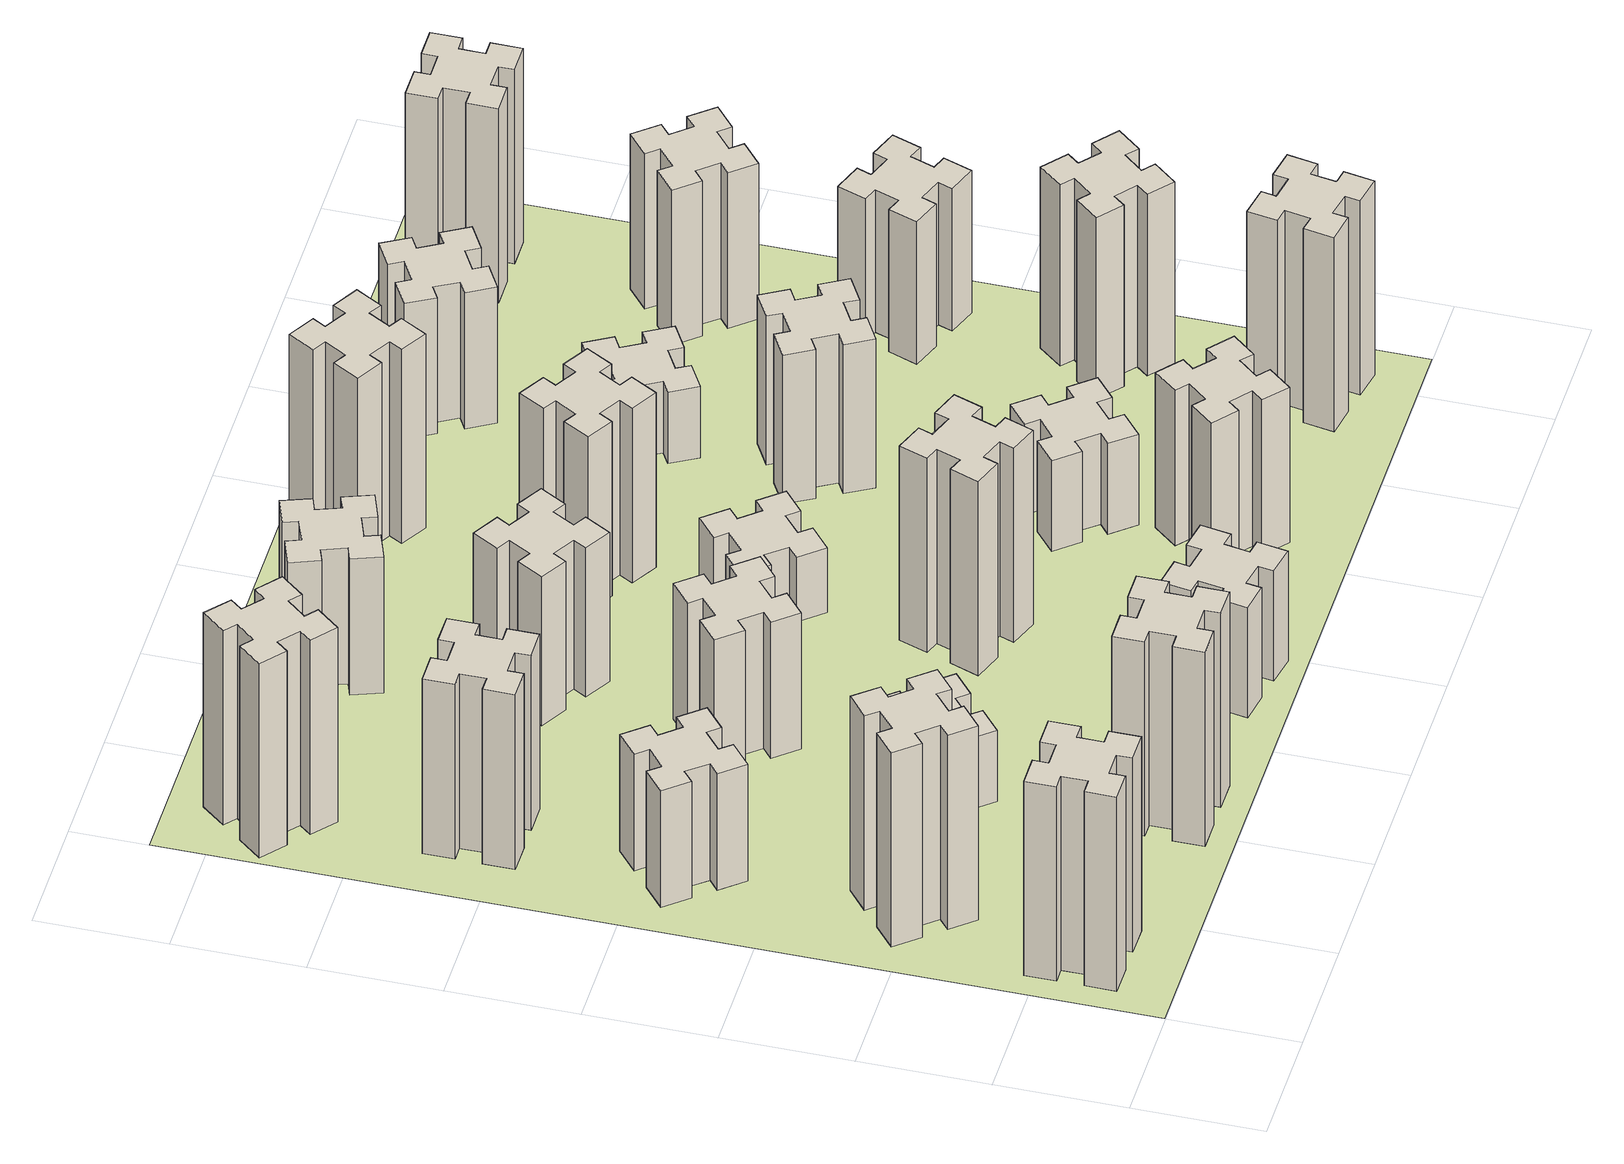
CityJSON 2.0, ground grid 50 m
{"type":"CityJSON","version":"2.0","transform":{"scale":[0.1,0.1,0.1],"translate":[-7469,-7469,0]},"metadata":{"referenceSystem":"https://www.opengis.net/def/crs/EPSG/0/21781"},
"CityObjects":{
"building1":{"type":"Building","attributes":{"class":"1000","function":"1000","usage":"1000","yearOfConstruction":2016,"roofType":"1000","measuredHeight":90,"storeysAboveGround":30,"storeysBelowGround":0},"geometry":[{"type":"Solid","lod":"1","boundaries":[[[[0,1,2,3,4,5,6,7,8,9,10,11,12,13,14,15,16,17,18,19]],[[17,16,20,21]],[[16,15,22,20]],[[15,14,23,22]],[[14,13,24,23]],[[13,12,25,24]],[[12,11,26,25]],[[11,10,27,26]],[[10,9,28,27]],[[9,8,29,28]],[[8,7,30,29]],[[7,6,31,30]],[[6,5,32,31]],[[5,4,33,32]],[[4,3,34,33]],[[3,2,35,34]],[[2,1,36,35]],[[1,0,37,36]],[[0,19,38,37]],[[19,18,39,38]],[[18,17,21,39]],[[24,25,26,27,28,29,30,31,32,33,34,35,36,37,38,39,21,20,22,23]]]]}]},
"building2":{"type":"Building","attributes":{"class":"1000","function":"1000","usage":"1000","yearOfConstruction":2016,"roofType":"1000","measuredHeight":90,"storeysAboveGround":30,"storeysBelowGround":0},"geometry":[{"type":"Solid","lod":"1","boundaries":[[[[40,41,42,43,44,45,46,47,48,49,50,51,52,53,54,55,56,57,58,59]],[[57,56,60,61]],[[56,55,62,60]],[[55,54,63,62]],[[54,53,64,63]],[[53,52,65,64]],[[52,51,66,65]],[[51,50,67,66]],[[50,49,68,67]],[[49,48,69,68]],[[48,47,70,69]],[[47,46,71,70]],[[46,45,72,71]],[[45,44,73,72]],[[44,43,74,73]],[[43,42,75,74]],[[42,41,76,75]],[[41,40,77,76]],[[40,59,78,77]],[[59,58,79,78]],[[58,57,61,79]],[[64,65,66,67,68,69,70,71,72,73,74,75,76,77,78,79,61,60,62,63]]]]}]},
"building3":{"type":"Building","attributes":{"class":"1000","function":"1000","usage":"1000","yearOfConstruction":2016,"roofType":"1000","measuredHeight":54,"storeysAboveGround":30,"storeysBelowGround":0},"geometry":[{"type":"Solid","lod":"1","boundaries":[[[[80,81,82,83,84,85,86,87,88,89,90,91,92,93,94,95,96,97,98,99]],[[97,96,100,101]],[[96,95,102,100]],[[95,94,103,102]],[[94,93,104,103]],[[93,92,105,104]],[[92,91,106,105]],[[91,90,107,106]],[[90,89,108,107]],[[89,88,109,108]],[[88,87,110,109]],[[87,86,111,110]],[[86,85,112,111]],[[85,84,113,112]],[[84,83,114,113]],[[83,82,115,114]],[[82,81,116,115]],[[81,80,117,116]],[[80,99,118,117]],[[99,98,119,118]],[[98,97,101,119]],[[104,105,106,107,108,109,110,111,112,113,114,115,116,117,118,119,101,100,102,103]]]]}]},
"building4":{"type":"Building","attributes":{"class":"1000","function":"1000","usage":"1000","yearOfConstruction":2016,"roofType":"1000","measuredHeight":81,"storeysAboveGround":30,"storeysBelowGround":0},"geometry":[{"type":"Solid","lod":"1","boundaries":[[[[120,121,122,123,124,125,126,127,128,129,130,131,132,133,134,135,136,137,138,139]],[[137,136,140,141]],[[136,135,142,140]],[[135,134,143,142]],[[134,133,144,143]],[[133,132,145,144]],[[132,131,146,145]],[[131,130,147,146]],[[130,129,148,147]],[[129,128,149,148]],[[128,127,150,149]],[[127,126,151,150]],[[126,125,152,151]],[[125,124,153,152]],[[124,123,154,153]],[[123,122,155,154]],[[122,121,156,155]],[[121,120,157,156]],[[120,139,158,157]],[[139,138,159,158]],[[138,137,141,159]],[[144,145,146,147,148,149,150,151,152,153,154,155,156,157,158,159,141,140,142,143]]]]}]},
"building5":{"type":"Building","attributes":{"class":"1000","function":"1000","usage":"1000","yearOfConstruction":2016,"roofType":"1000","measuredHeight":90,"storeysAboveGround":30,"storeysBelowGround":0},"geometry":[{"type":"Solid","lod":"1","boundaries":[[[[160,161,162,163,164,165,166,167,168,169,170,171,172,173,174,175,176,177,178,179]],[[177,176,180,181]],[[176,175,182,180]],[[175,174,183,182]],[[174,173,184,183]],[[173,172,185,184]],[[172,171,186,185]],[[171,170,187,186]],[[170,169,188,187]],[[169,168,189,188]],[[168,167,190,189]],[[167,166,191,190]],[[166,165,192,191]],[[165,164,193,192]],[[164,163,194,193]],[[163,162,195,194]],[[162,161,196,195]],[[161,160,197,196]],[[160,179,198,197]],[[179,178,199,198]],[[178,177,181,199]],[[184,185,186,187,188,189,190,191,192,193,194,195,196,197,198,199,181,180,182,183]]]]}]},
"building6":{"type":"Building","attributes":{"class":"1000","function":"1000","usage":"1000","yearOfConstruction":2016,"roofType":"1000","measuredHeight":90,"storeysAboveGround":30,"storeysBelowGround":0},"geometry":[{"type":"Solid","lod":"1","boundaries":[[[[200,201,202,203,204,205,206,207,208,209,210,211,212,213,214,215,216,217,218,219]],[[217,216,220,221]],[[216,215,222,220]],[[215,214,223,222]],[[214,213,224,223]],[[213,212,225,224]],[[212,211,226,225]],[[211,210,227,226]],[[210,209,228,227]],[[209,208,229,228]],[[208,207,230,229]],[[207,206,231,230]],[[206,205,232,231]],[[205,204,233,232]],[[204,203,234,233]],[[203,202,235,234]],[[202,201,236,235]],[[201,200,237,236]],[[200,219,238,237]],[[219,218,239,238]],[[218,217,221,239]],[[224,225,226,227,228,229,230,231,232,233,234,235,236,237,238,239,221,220,222,223]]]]}]},
"building7":{"type":"Building","attributes":{"class":"1000","function":"1000","usage":"1000","yearOfConstruction":2016,"roofType":"1000","measuredHeight":33,"storeysAboveGround":30,"storeysBelowGround":0},"geometry":[{"type":"Solid","lod":"1","boundaries":[[[[240,241,242,243,244,245,246,247,248,249,250,251,252,253,254,255,256,257,258,259]],[[257,256,260,261]],[[256,255,262,260]],[[255,254,263,262]],[[254,253,264,263]],[[253,252,265,264]],[[252,251,266,265]],[[251,250,267,266]],[[250,249,268,267]],[[249,248,269,268]],[[248,247,270,269]],[[247,246,271,270]],[[246,245,272,271]],[[245,244,273,272]],[[244,243,274,273]],[[243,242,275,274]],[[242,241,276,275]],[[241,240,277,276]],[[240,259,278,277]],[[259,258,279,278]],[[258,257,261,279]],[[264,265,266,267,268,269,270,271,272,273,274,275,276,277,278,279,261,260,262,263]]]]}]},
"building8":{"type":"Building","attributes":{"class":"1000","function":"1000","usage":"1000","yearOfConstruction":2016,"roofType":"1000","measuredHeight":63,"storeysAboveGround":30,"storeysBelowGround":0},"geometry":[{"type":"Solid","lod":"1","boundaries":[[[[280,281,282,283,284,285,286,287,288,289,290,291,292,293,294,295,296,297,298,299]],[[297,296,300,301]],[[296,295,302,300]],[[295,294,303,302]],[[294,293,304,303]],[[293,292,305,304]],[[292,291,306,305]],[[291,290,307,306]],[[290,289,308,307]],[[289,288,309,308]],[[288,287,310,309]],[[287,286,311,310]],[[286,285,312,311]],[[285,284,313,312]],[[284,283,314,313]],[[283,282,315,314]],[[282,281,316,315]],[[281,280,317,316]],[[280,299,318,317]],[[299,298,319,318]],[[298,297,301,319]],[[304,305,306,307,308,309,310,311,312,313,314,315,316,317,318,319,301,300,302,303]]]]}]},
"building9":{"type":"Building","attributes":{"class":"1000","function":"1000","usage":"1000","yearOfConstruction":2016,"roofType":"1000","measuredHeight":51,"storeysAboveGround":30,"storeysBelowGround":0},"geometry":[{"type":"Solid","lod":"1","boundaries":[[[[320,321,322,323,324,325,326,327,328,329,330,331,332,333,334,335,336,337,338,339]],[[337,336,340,341]],[[336,335,342,340]],[[335,334,343,342]],[[334,333,344,343]],[[333,332,345,344]],[[332,331,346,345]],[[331,330,347,346]],[[330,329,348,347]],[[329,328,349,348]],[[328,327,350,349]],[[327,326,351,350]],[[326,325,352,351]],[[325,324,353,352]],[[324,323,354,353]],[[323,322,355,354]],[[322,321,356,355]],[[321,320,357,356]],[[320,339,358,357]],[[339,338,359,358]],[[338,337,341,359]],[[344,345,346,347,348,349,350,351,352,353,354,355,356,357,358,359,341,340,342,343]]]]}]},
"building10":{"type":"Building","attributes":{"class":"1000","function":"1000","usage":"1000","yearOfConstruction":2016,"roofType":"1000","measuredHeight":69,"storeysAboveGround":30,"storeysBelowGround":0},"geometry":[{"type":"Solid","lod":"1","boundaries":[[[[360,361,362,363,364,365,366,367,368,369,370,371,372,373,374,375,376,377,378,379]],[[377,376,380,381]],[[376,375,382,380]],[[375,374,383,382]],[[374,373,384,383]],[[373,372,385,384]],[[372,371,386,385]],[[371,370,387,386]],[[370,369,388,387]],[[369,368,389,388]],[[368,367,390,389]],[[367,366,391,390]],[[366,365,392,391]],[[365,364,393,392]],[[364,363,394,393]],[[363,362,395,394]],[[362,361,396,395]],[[361,360,397,396]],[[360,379,398,397]],[[379,378,399,398]],[[378,377,381,399]],[[384,385,386,387,388,389,390,391,392,393,394,395,396,397,398,399,381,380,382,383]]]]}]},
"building11":{"type":"Building","attributes":{"class":"1000","function":"1000","usage":"1000","yearOfConstruction":2016,"roofType":"1000","measuredHeight":63,"storeysAboveGround":30,"storeysBelowGround":0},"geometry":[{"type":"Solid","lod":"1","boundaries":[[[[400,401,402,403,404,405,406,407,408,409,410,411,412,413,414,415,416,417,418,419]],[[417,416,420,421]],[[416,415,422,420]],[[415,414,423,422]],[[414,413,424,423]],[[413,412,425,424]],[[412,411,426,425]],[[411,410,427,426]],[[410,409,428,427]],[[409,408,429,428]],[[408,407,430,429]],[[407,406,431,430]],[[406,405,432,431]],[[405,404,433,432]],[[404,403,434,433]],[[403,402,435,434]],[[402,401,436,435]],[[401,400,437,436]],[[400,419,438,437]],[[419,418,439,438]],[[418,417,421,439]],[[424,425,426,427,428,429,430,431,432,433,434,435,436,437,438,439,421,420,422,423]]]]}]},
"building12":{"type":"Building","attributes":{"class":"1000","function":"1000","usage":"1000","yearOfConstruction":2016,"roofType":"1000","measuredHeight":90,"storeysAboveGround":30,"storeysBelowGround":0},"geometry":[{"type":"Solid","lod":"1","boundaries":[[[[440,441,442,443,444,445,446,447,448,449,450,451,452,453,454,455,456,457,458,459]],[[457,456,460,461]],[[456,455,462,460]],[[455,454,463,462]],[[454,453,464,463]],[[453,452,465,464]],[[452,451,466,465]],[[451,450,467,466]],[[450,449,468,467]],[[449,448,469,468]],[[448,447,470,469]],[[447,446,471,470]],[[446,445,472,471]],[[445,444,473,472]],[[444,443,474,473]],[[443,442,475,474]],[[442,441,476,475]],[[441,440,477,476]],[[440,459,478,477]],[[459,458,479,478]],[[458,457,461,479]],[[464,465,466,467,468,469,470,471,472,473,474,475,476,477,478,479,461,460,462,463]]]]}]},
"building13":{"type":"Building","attributes":{"class":"1000","function":"1000","usage":"1000","yearOfConstruction":2016,"roofType":"1000","measuredHeight":30,"storeysAboveGround":30,"storeysBelowGround":0},"geometry":[{"type":"Solid","lod":"1","boundaries":[[[[480,481,482,483,484,485,486,487,488,489,490,491,492,493,494,495,496,497,498,499]],[[497,496,500,501]],[[496,495,502,500]],[[495,494,503,502]],[[494,493,504,503]],[[493,492,505,504]],[[492,491,506,505]],[[491,490,507,506]],[[490,489,508,507]],[[489,488,509,508]],[[488,487,510,509]],[[487,486,511,510]],[[486,485,512,511]],[[485,484,513,512]],[[484,483,514,513]],[[483,482,515,514]],[[482,481,516,515]],[[481,480,517,516]],[[480,499,518,517]],[[499,498,519,518]],[[498,497,501,519]],[[504,505,506,507,508,509,510,511,512,513,514,515,516,517,518,519,501,500,502,503]]]]}]},
"building14":{"type":"Building","attributes":{"class":"1000","function":"1000","usage":"1000","yearOfConstruction":2016,"roofType":"1000","measuredHeight":81,"storeysAboveGround":30,"storeysBelowGround":0},"geometry":[{"type":"Solid","lod":"1","boundaries":[[[[520,521,522,523,524,525,526,527,528,529,530,531,532,533,534,535,536,537,538,539]],[[537,536,540,541]],[[536,535,542,540]],[[535,534,543,542]],[[534,533,544,543]],[[533,532,545,544]],[[532,531,546,545]],[[531,530,547,546]],[[530,529,548,547]],[[529,528,549,548]],[[528,527,550,549]],[[527,526,551,550]],[[526,525,552,551]],[[525,524,553,552]],[[524,523,554,553]],[[523,522,555,554]],[[522,521,556,555]],[[521,520,557,556]],[[520,539,558,557]],[[539,538,559,558]],[[538,537,541,559]],[[544,545,546,547,548,549,550,551,552,553,554,555,556,557,558,559,541,540,542,543]]]]}]},
"building15":{"type":"Building","attributes":{"class":"1000","function":"1000","usage":"1000","yearOfConstruction":2016,"roofType":"1000","measuredHeight":72,"storeysAboveGround":30,"storeysBelowGround":0},"geometry":[{"type":"Solid","lod":"1","boundaries":[[[[560,561,562,563,564,565,566,567,568,569,570,571,572,573,574,575,576,577,578,579]],[[577,576,580,581]],[[576,575,582,580]],[[575,574,583,582]],[[574,573,584,583]],[[573,572,585,584]],[[572,571,586,585]],[[571,570,587,586]],[[570,569,588,587]],[[569,568,589,588]],[[568,567,590,589]],[[567,566,591,590]],[[566,565,592,591]],[[565,564,593,592]],[[564,563,594,593]],[[563,562,595,594]],[[562,561,596,595]],[[561,560,597,596]],[[560,579,598,597]],[[579,578,599,598]],[[578,577,581,599]],[[584,585,586,587,588,589,590,591,592,593,594,595,596,597,598,599,581,580,582,583]]]]}]},
"building16":{"type":"Building","attributes":{"class":"1000","function":"1000","usage":"1000","yearOfConstruction":2016,"roofType":"1000","measuredHeight":90,"storeysAboveGround":30,"storeysBelowGround":0},"geometry":[{"type":"Solid","lod":"1","boundaries":[[[[600,601,602,603,604,605,606,607,608,609,610,611,612,613,614,615,616,617,618,619]],[[617,616,620,621]],[[616,615,622,620]],[[615,614,623,622]],[[614,613,624,623]],[[613,612,625,624]],[[612,611,626,625]],[[611,610,627,626]],[[610,609,628,627]],[[609,608,629,628]],[[608,607,630,629]],[[607,606,631,630]],[[606,605,632,631]],[[605,604,633,632]],[[604,603,634,633]],[[603,602,635,634]],[[602,601,636,635]],[[601,600,637,636]],[[600,619,638,637]],[[619,618,639,638]],[[618,617,621,639]],[[624,625,626,627,628,629,630,631,632,633,634,635,636,637,638,639,621,620,622,623]]]]}]},
"building17":{"type":"Building","attributes":{"class":"1000","function":"1000","usage":"1000","yearOfConstruction":2016,"roofType":"1000","measuredHeight":42,"storeysAboveGround":30,"storeysBelowGround":0},"geometry":[{"type":"Solid","lod":"1","boundaries":[[[[640,641,642,643,644,645,646,647,648,649,650,651,652,653,654,655,656,657,658,659]],[[657,656,660,661]],[[656,655,662,660]],[[655,654,663,662]],[[654,653,664,663]],[[653,652,665,664]],[[652,651,666,665]],[[651,650,667,666]],[[650,649,668,667]],[[649,648,669,668]],[[648,647,670,669]],[[647,646,671,670]],[[646,645,672,671]],[[645,644,673,672]],[[644,643,674,673]],[[643,642,675,674]],[[642,641,676,675]],[[641,640,677,676]],[[640,659,678,677]],[[659,658,679,678]],[[658,657,661,679]],[[664,665,666,667,668,669,670,671,672,673,674,675,676,677,678,679,661,660,662,663]]]]}]},
"building18":{"type":"Building","attributes":{"class":"1000","function":"1000","usage":"1000","yearOfConstruction":2016,"roofType":"1000","measuredHeight":69,"storeysAboveGround":30,"storeysBelowGround":0},"geometry":[{"type":"Solid","lod":"1","boundaries":[[[[680,681,682,683,684,685,686,687,688,689,690,691,692,693,694,695,696,697,698,699]],[[697,696,700,701]],[[696,695,702,700]],[[695,694,703,702]],[[694,693,704,703]],[[693,692,705,704]],[[692,691,706,705]],[[691,690,707,706]],[[690,689,708,707]],[[689,688,709,708]],[[688,687,710,709]],[[687,686,711,710]],[[686,685,712,711]],[[685,684,713,712]],[[684,683,714,713]],[[683,682,715,714]],[[682,681,716,715]],[[681,680,717,716]],[[680,699,718,717]],[[699,698,719,718]],[[698,697,701,719]],[[704,705,706,707,708,709,710,711,712,713,714,715,716,717,718,719,701,700,702,703]]]]}]},
"building19":{"type":"Building","attributes":{"class":"1000","function":"1000","usage":"1000","yearOfConstruction":2016,"roofType":"1000","measuredHeight":33,"storeysAboveGround":30,"storeysBelowGround":0},"geometry":[{"type":"Solid","lod":"1","boundaries":[[[[720,721,722,723,724,725,726,727,728,729,730,731,732,733,734,735,736,737,738,739]],[[737,736,740,741]],[[736,735,742,740]],[[735,734,743,742]],[[734,733,744,743]],[[733,732,745,744]],[[732,731,746,745]],[[731,730,747,746]],[[730,729,748,747]],[[729,728,749,748]],[[728,727,750,749]],[[727,726,751,750]],[[726,725,752,751]],[[725,724,753,752]],[[724,723,754,753]],[[723,722,755,754]],[[722,721,756,755]],[[721,720,757,756]],[[720,739,758,757]],[[739,738,759,758]],[[738,737,741,759]],[[744,745,746,747,748,749,750,751,752,753,754,755,756,757,758,759,741,740,742,743]]]]}]},
"building20":{"type":"Building","attributes":{"class":"1000","function":"1000","usage":"1000","yearOfConstruction":2016,"roofType":"1000","measuredHeight":90,"storeysAboveGround":30,"storeysBelowGround":0},"geometry":[{"type":"Solid","lod":"1","boundaries":[[[[760,761,762,763,764,765,766,767,768,769,770,771,772,773,774,775,776,777,778,779]],[[777,776,780,781]],[[776,775,782,780]],[[775,774,783,782]],[[774,773,784,783]],[[773,772,785,784]],[[772,771,786,785]],[[771,770,787,786]],[[770,769,788,787]],[[769,768,789,788]],[[768,767,790,789]],[[767,766,791,790]],[[766,765,792,791]],[[765,764,793,792]],[[764,763,794,793]],[[763,762,795,794]],[[762,761,796,795]],[[761,760,797,796]],[[760,779,798,797]],[[779,778,799,798]],[[778,777,781,799]],[[784,785,786,787,788,789,790,791,792,793,794,795,796,797,798,799,781,780,782,783]]]]}]},
"building21":{"type":"Building","attributes":{"class":"1000","function":"1000","usage":"1000","yearOfConstruction":2016,"roofType":"1000","measuredHeight":63,"storeysAboveGround":30,"storeysBelowGround":0},"geometry":[{"type":"Solid","lod":"1","boundaries":[[[[800,801,802,803,804,805,806,807,808,809,810,811,812,813,814,815,816,817,818,819]],[[817,816,820,821]],[[816,815,822,820]],[[815,814,823,822]],[[814,813,824,823]],[[813,812,825,824]],[[812,811,826,825]],[[811,810,827,826]],[[810,809,828,827]],[[809,808,829,828]],[[808,807,830,829]],[[807,806,831,830]],[[806,805,832,831]],[[805,804,833,832]],[[804,803,834,833]],[[803,802,835,834]],[[802,801,836,835]],[[801,800,837,836]],[[800,819,838,837]],[[819,818,839,838]],[[818,817,821,839]],[[824,825,826,827,828,829,830,831,832,833,834,835,836,837,838,839,821,820,822,823]]]]}]},
"building22":{"type":"Building","attributes":{"class":"1000","function":"1000","usage":"1000","yearOfConstruction":2016,"roofType":"1000","measuredHeight":84,"storeysAboveGround":30,"storeysBelowGround":0},"geometry":[{"type":"Solid","lod":"1","boundaries":[[[[840,841,842,843,844,845,846,847,848,849,850,851,852,853,854,855,856,857,858,859]],[[857,856,860,861]],[[856,855,862,860]],[[855,854,863,862]],[[854,853,864,863]],[[853,852,865,864]],[[852,851,866,865]],[[851,850,867,866]],[[850,849,868,867]],[[849,848,869,868]],[[848,847,870,869]],[[847,846,871,870]],[[846,845,872,871]],[[845,844,873,872]],[[844,843,874,873]],[[843,842,875,874]],[[842,841,876,875]],[[841,840,877,876]],[[840,859,878,877]],[[859,858,879,878]],[[858,857,861,879]],[[864,865,866,867,868,869,870,871,872,873,874,875,876,877,878,879,861,860,862,863]]]]}]},
"building23":{"type":"Building","attributes":{"class":"1000","function":"1000","usage":"1000","yearOfConstruction":2016,"roofType":"1000","measuredHeight":66,"storeysAboveGround":30,"storeysBelowGround":0},"geometry":[{"type":"Solid","lod":"1","boundaries":[[[[880,881,882,883,884,885,886,887,888,889,890,891,892,893,894,895,896,897,898,899]],[[897,896,900,901]],[[896,895,902,900]],[[895,894,903,902]],[[894,893,904,903]],[[893,892,905,904]],[[892,891,906,905]],[[891,890,907,906]],[[890,889,908,907]],[[889,888,909,908]],[[888,887,910,909]],[[887,886,911,910]],[[886,885,912,911]],[[885,884,913,912]],[[884,883,914,913]],[[883,882,915,914]],[[882,881,916,915]],[[881,880,917,916]],[[880,899,918,917]],[[899,898,919,918]],[[898,897,901,919]],[[904,905,906,907,908,909,910,911,912,913,914,915,916,917,918,919,901,900,902,903]]]]}]},
"building24":{"type":"Building","attributes":{"class":"1000","function":"1000","usage":"1000","yearOfConstruction":2016,"roofType":"1000","measuredHeight":72,"storeysAboveGround":30,"storeysBelowGround":0},"geometry":[{"type":"Solid","lod":"1","boundaries":[[[[920,921,922,923,924,925,926,927,928,929,930,931,932,933,934,935,936,937,938,939]],[[937,936,940,941]],[[936,935,942,940]],[[935,934,943,942]],[[934,933,944,943]],[[933,932,945,944]],[[932,931,946,945]],[[931,930,947,946]],[[930,929,948,947]],[[929,928,949,948]],[[928,927,950,949]],[[927,926,951,950]],[[926,925,952,951]],[[925,924,953,952]],[[924,923,954,953]],[[923,922,955,954]],[[922,921,956,955]],[[921,920,957,956]],[[920,939,958,957]],[[939,938,959,958]],[[938,937,941,959]],[[944,945,946,947,948,949,950,951,952,953,954,955,956,957,958,959,941,940,942,943]]]]}]},
"building25":{"type":"Building","attributes":{"class":"1000","function":"1000","usage":"1000","yearOfConstruction":2016,"roofType":"1000","measuredHeight":90,"storeysAboveGround":30,"storeysBelowGround":0},"geometry":[{"type":"Solid","lod":"1","boundaries":[[[[960,961,962,963,964,965,966,967,968,969,970,971,972,973,974,975,976,977,978,979]],[[977,976,980,981]],[[976,975,982,980]],[[975,974,983,982]],[[974,973,984,983]],[[973,972,985,984]],[[972,971,986,985]],[[971,970,987,986]],[[970,969,988,987]],[[969,968,989,988]],[[968,967,990,989]],[[967,966,991,990]],[[966,965,992,991]],[[965,964,993,992]],[[964,963,994,993]],[[963,962,995,994]],[[962,961,996,995]],[[961,960,997,996]],[[960,979,998,997]],[[979,978,999,998]],[[978,977,981,999]],[[984,985,986,987,988,989,990,991,992,993,994,995,996,997,998,999,981,980,982,983]]]]}]},
"landuse1":{"type":"LandUse","attributes":{"name":"plot1","function":"1010"},"geometry":[{"type":"MultiSurface","lod":"1","boundaries":[[[1000,1001,1002,1003]]]}]}
},
"vertices":[
[165,425,0],[165,325,0],[105,325,0],[105,205,0],[225,205,0],[225,265,0],[325,265,0],[325,205,0],[445,205,0],[445,325,0],[385,325,0],[385,425,0],[445,425,0],[445,545,0],[325,545,0],[325,485,0],[225,485,0],[225,545,0],[105,545,0],[105,425,0],[225,485,900],[225,545,900],[325,485,900],[325,545,900],[445,545,900],[445,425,900],[385,425,900],[385,325,900],[445,325,900],[445,205,900],[325,205,900],[325,265,900],[225,265,900],[225,205,900],[105,205,900],[105,325,900],[165,325,900],[165,425,900],[105,425,900],[105,545,900],
[492,1048,0],[427,1124,0],[473,1163,0],[396,1255,0],[304,1178,0],[343,1132,0],[266,1067,0],[228,1113,0],[136,1036,0],[213,944,0],[259,983,0],[323,906,0],[277,868,0],[354,776,0],[446,853,0],[408,899,0],[484,963,0],[523,917,0],[615,994,0],[538,1086,0],[484,963,900],[523,917,900],[408,899,900],[446,853,900],[354,776,900],[277,868,900],[323,906,900],[259,983,900],[213,944,900],[136,1036,900],[228,1113,900],[266,1067,900],[343,1132,900],[304,1178,900],[396,1255,900],[473,1163,900],[427,1124,900],[492,1048,900],[538,1086,900],[615,994,900],
[492,1888,0],[427,1964,0],[473,2003,0],[396,2095,0],[304,2018,0],[343,1972,0],[266,1907,0],[228,1953,0],[136,1876,0],[213,1784,0],[259,1823,0],[323,1746,0],[277,1708,0],[354,1616,0],[446,1693,0],[408,1739,0],[484,1803,0],[523,1757,0],[615,1834,0],[538,1926,0],[484,1803,540],[523,1757,540],[408,1739,540],[446,1693,540],[354,1616,540],[277,1708,540],[323,1746,540],[259,1823,540],[213,1784,540],[136,1876,540],[228,1953,540],[266,1907,540],[343,1972,540],[304,2018,540],[396,2095,540],[473,2003,540],[427,1964,540],[492,1888,540],[538,1926,540],[615,1834,540],
[485,2545,0],[485,2645,0],[545,2645,0],[545,2765,0],[425,2765,0],[425,2705,0],[325,2705,0],[325,2765,0],[205,2765,0],[205,2645,0],[265,2645,0],[265,2545,0],[205,2545,0],[205,2425,0],[325,2425,0],[325,2485,0],[425,2485,0],[425,2425,0],[545,2425,0],[545,2545,0],[425,2485,810],[425,2425,810],[325,2485,810],[325,2425,810],[205,2425,810],[205,2545,810],[265,2545,810],[265,2645,810],[205,2645,810],[205,2765,810],[325,2765,810],[325,2705,810],[425,2705,810],[425,2765,810],[545,2765,810],[545,2645,810],[485,2645,810],[485,2545,810],[545,2545,810],[545,2425,810],
[1225,225,0],[1225,325,0],[1285,325,0],[1285,445,0],[1165,445,0],[1165,385,0],[1065,385,0],[1065,445,0],[945,445,0],[945,325,0],[1005,325,0],[1005,225,0],[945,225,0],[945,105,0],[1065,105,0],[1065,165,0],[1165,165,0],[1165,105,0],[1285,105,0],[1285,225,0],[1165,165,900],[1165,105,900],[1065,165,900],[1065,105,900],[945,105,900],[945,225,900],[1005,225,900],[1005,325,900],[945,325,900],[945,445,900],[1065,445,900],[1065,385,900],[1165,385,900],[1165,445,900],[1285,445,900],[1285,325,900],[1225,325,900],[1225,225,900],[1285,225,900],[1285,105,900],
[384,3387,0],[308,3452,0],[346,3498,0],[254,3575,0],[177,3483,0],[223,3444,0],[159,3368,0],[113,3406,0],[36,3314,0],[128,3237,0],[166,3283,0],[243,3219,0],[204,3173,0],[296,3096,0],[373,3188,0],[327,3226,0],[392,3303,0],[438,3264,0],[515,3356,0],[423,3433,0],[392,3303,900],[438,3264,900],[327,3226,900],[373,3188,900],[296,3096,900],[204,3173,900],[243,3219,900],[166,3283,900],[128,3237,900],[36,3314,900],[113,3406,900],[159,3368,900],[223,3444,900],[177,3483,900],[254,3575,900],[346,3498,900],[308,3452,900],[384,3387,900],[423,3433,900],[515,3356,900],
[983,1232,0],[906,1167,0],[868,1213,0],[776,1136,0],[853,1044,0],[899,1083,0],[963,1006,0],[917,968,0],[994,876,0],[1086,953,0],[1048,999,0],[1124,1063,0],[1163,1017,0],[1255,1094,0],[1178,1186,0],[1132,1148,0],[1067,1224,0],[1113,1263,0],[1036,1355,0],[944,1278,0],[1067,1224,330],[1113,1263,330],[1132,1148,330],[1178,1186,330],[1255,1094,330],[1163,1017,330],[1124,1063,330],[1048,999,330],[1086,953,330],[994,876,330],[917,968,330],[963,1006,330],[899,1083,330],[853,1044,330],[776,1136,330],[868,1213,330],[906,1167,330],[983,1232,330],[944,1278,330],[1036,1355,330],
[1083,1972,0],[1006,1907,0],[968,1953,0],[876,1876,0],[953,1784,0],[999,1823,0],[1063,1746,0],[1017,1708,0],[1094,1616,0],[1186,1693,0],[1148,1739,0],[1224,1803,0],[1263,1757,0],[1355,1834,0],[1278,1926,0],[1232,1888,0],[1167,1964,0],[1213,2003,0],[1136,2095,0],[1044,2018,0],[1167,1964,630],[1213,2003,630],[1232,1888,630],[1278,1926,630],[1355,1834,630],[1263,1757,630],[1224,1803,630],[1148,1739,630],[1186,1693,630],[1094,1616,630],[1017,1708,630],[1063,1746,630],[999,1823,630],[953,1784,630],[876,1876,630],[968,1953,630],[1006,1907,630],[1083,1972,630],[1044,2018,630],[1136,2095,630],
[1756,344,0],[1738,245,0],[1679,256,0],[1658,137,0],[1777,117,0],[1787,176,0],[1885,158,0],[1875,99,0],[1993,78,0],[2014,197,0],[1955,207,0],[1972,305,0],[2031,295,0],[2052,413,0],[1934,434,0],[1924,375,0],[1825,392,0],[1836,451,0],[1717,472,0],[1697,354,0],[1825,392,510],[1836,451,510],[1924,375,510],[1934,434,510],[2052,413,510],[2031,295,510],[1972,305,510],[1955,207,510],[2014,197,510],[1993,78,510],[1875,99,510],[1885,158,510],[1787,176,510],[1777,117,510],[1658,137,510],[1679,256,510],[1738,245,510],[1756,344,510],[1697,354,510],[1717,472,510],
[1314,2666,0],[1227,2716,0],[1257,2768,0],[1153,2828,0],[1093,2724,0],[1145,2694,0],[1095,2607,0],[1043,2637,0],[983,2533,0],[1087,2473,0],[1117,2525,0],[1204,2475,0],[1174,2423,0],[1278,2363,0],[1338,2467,0],[1286,2497,0],[1336,2584,0],[1388,2554,0],[1448,2658,0],[1344,2718,0],[1336,2584,690],[1388,2554,690],[1286,2497,690],[1338,2467,690],[1278,2363,690],[1174,2423,690],[1204,2475,690],[1117,2525,690],[1087,2473,690],[983,2533,690],[1043,2637,690],[1095,2607,690],[1145,2694,690],[1093,2724,690],[1153,2828,690],[1257,2768,690],[1227,2716,690],[1314,2666,690],[1344,2718,690],[1448,2658,690],
[1125,3456,0],[1031,3422,0],[1010,3478,0],[897,3437,0],[939,3324,0],[995,3345,0],[1029,3251,0],[973,3230,0],[1014,3117,0],[1127,3159,0],[1106,3215,0],[1200,3249,0],[1220,3193,0],[1333,3234,0],[1292,3347,0],[1236,3326,0],[1202,3420,0],[1258,3440,0],[1217,3553,0],[1104,3512,0],[1202,3420,630],[1258,3440,630],[1236,3326,630],[1292,3347,630],[1333,3234,630],[1220,3193,630],[1200,3249,630],[1106,3215,630],[1127,3159,630],[1014,3117,630],[973,3230,630],[1029,3251,630],[995,3345,630],[939,3324,630],[897,3437,630],[1010,3478,630],[1031,3422,630],[1125,3456,630],[1104,3512,630],[1217,3553,630],
[1769,1300,0],[1735,1206,0],[1679,1227,0],[1637,1114,0],[1750,1073,0],[1771,1129,0],[1865,1095,0],[1844,1039,0],[1957,997,0],[1998,1110,0],[1942,1131,0],[1976,1225,0],[2032,1204,0],[2073,1317,0],[1960,1358,0],[1940,1302,0],[1846,1336,0],[1867,1392,0],[1754,1433,0],[1713,1320,0],[1846,1336,900],[1867,1392,900],[1940,1302,900],[1960,1358,900],[2073,1317,900],[2032,1204,900],[1976,1225,900],[1942,1131,900],[1998,1110,900],[1957,997,900],[1844,1039,900],[1865,1095,900],[1771,1129,900],[1750,1073,900],[1637,1114,900],[1679,1227,900],[1735,1206,900],[1769,1300,900],[1713,1320,900],[1754,1433,900],
[1972,1988,0],[1907,2064,0],[1953,2103,0],[1876,2195,0],[1784,2118,0],[1823,2072,0],[1746,2007,0],[1708,2053,0],[1616,1976,0],[1693,1884,0],[1739,1923,0],[1803,1846,0],[1757,1808,0],[1834,1716,0],[1926,1793,0],[1888,1839,0],[1964,1903,0],[2003,1857,0],[2095,1934,0],[2018,2026,0],[1964,1903,300],[2003,1857,300],[1888,1839,300],[1926,1793,300],[1834,1716,300],[1757,1808,300],[1803,1846,300],[1739,1923,300],[1693,1884,300],[1616,1976,300],[1708,2053,300],[1746,2007,300],[1823,2072,300],[1784,2118,300],[1876,2195,300],[1953,2103,300],[1907,2064,300],[1972,1988,300],[2018,2026,300],[2095,1934,300],
[1926,2497,0],[1976,2584,0],[2028,2554,0],[2088,2658,0],[1984,2718,0],[1954,2666,0],[1867,2716,0],[1897,2768,0],[1793,2828,0],[1733,2724,0],[1785,2694,0],[1735,2607,0],[1683,2637,0],[1623,2533,0],[1727,2473,0],[1757,2525,0],[1844,2475,0],[1814,2423,0],[1918,2363,0],[1978,2467,0],[1844,2475,810],[1814,2423,810],[1757,2525,810],[1727,2473,810],[1623,2533,810],[1683,2637,810],[1735,2607,810],[1785,2694,810],[1733,2724,810],[1793,2828,810],[1897,2768,810],[1867,2716,810],[1954,2666,810],[1984,2718,810],[2088,2658,810],[2028,2554,810],[1976,2584,810],[1926,2497,810],[1978,2467,810],[1918,2363,810],
[2486,423,0],[2563,359,0],[2524,313,0],[2616,236,0],[2693,328,0],[2647,366,0],[2712,443,0],[2758,404,0],[2835,496,0],[2743,573,0],[2704,527,0],[2628,592,0],[2666,638,0],[2574,715,0],[2497,623,0],[2543,584,0],[2479,508,0],[2433,546,0],[2356,454,0],[2448,377,0],[2479,508,720],[2433,546,720],[2543,584,720],[2497,623,720],[2574,715,720],[2666,638,720],[2628,592,720],[2704,527,720],[2743,573,720],[2835,496,720],[2758,404,720],[2712,443,720],[2647,366,720],[2693,328,720],[2616,236,720],[2524,313,720],[2563,359,720],[2486,423,720],[2448,377,720],[2356,454,720],
[1954,3506,0],[1867,3556,0],[1897,3608,0],[1793,3668,0],[1733,3564,0],[1785,3534,0],[1735,3447,0],[1683,3477,0],[1623,3373,0],[1727,3313,0],[1757,3365,0],[1844,3315,0],[1814,3263,0],[1918,3203,0],[1978,3307,0],[1926,3337,0],[1976,3424,0],[2028,3394,0],[2088,3498,0],[1984,3558,0],[1976,3424,900],[2028,3394,900],[1926,3337,900],[1978,3307,900],[1918,3203,900],[1814,3263,900],[1844,3315,900],[1757,3365,900],[1727,3313,900],[1623,3373,900],[1683,3477,900],[1735,3447,900],[1785,3534,900],[1733,3564,900],[1793,3668,900],[1897,3608,900],[1867,3556,900],[1954,3506,900],[1984,3558,900],[2088,3498,900],
[2563,1132,0],[2486,1067,0],[2448,1113,0],[2356,1036,0],[2433,944,0],[2479,983,0],[2543,906,0],[2497,868,0],[2574,776,0],[2666,853,0],[2628,899,0],[2704,963,0],[2743,917,0],[2835,994,0],[2758,1086,0],[2712,1048,0],[2647,1124,0],[2693,1163,0],[2616,1255,0],[2524,1178,0],[2647,1124,420],[2693,1163,420],[2712,1048,420],[2758,1086,420],[2835,994,420],[2743,917,420],[2704,963,420],[2628,899,420],[2666,853,420],[2574,776,420],[2497,868,420],[2543,906,420],[2479,983,420],[2433,944,420],[2356,1036,420],[2448,1113,420],[2486,1067,420],[2563,1132,420],[2524,1178,420],[2616,1255,420],
[2716,1967,0],[2666,2054,0],[2718,2084,0],[2658,2188,0],[2554,2128,0],[2584,2076,0],[2497,2026,0],[2467,2078,0],[2363,2018,0],[2423,1914,0],[2475,1944,0],[2525,1857,0],[2473,1827,0],[2533,1723,0],[2637,1783,0],[2607,1835,0],[2694,1885,0],[2724,1833,0],[2828,1893,0],[2768,1997,0],[2694,1885,690],[2724,1833,690],[2607,1835,690],[2637,1783,690],[2533,1723,690],[2473,1827,690],[2525,1857,690],[2475,1944,690],[2423,1914,690],[2363,2018,690],[2467,2078,690],[2497,2026,690],[2584,2076,690],[2554,2128,690],[2658,2188,690],[2718,2084,690],[2666,2054,690],[2716,1967,690],[2768,1997,690],[2828,1893,690],
[2607,2475,0],[2694,2525,0],[2724,2473,0],[2828,2533,0],[2768,2637,0],[2716,2607,0],[2666,2694,0],[2718,2724,0],[2658,2828,0],[2554,2768,0],[2584,2716,0],[2497,2666,0],[2467,2718,0],[2363,2658,0],[2423,2554,0],[2475,2584,0],[2525,2497,0],[2473,2467,0],[2533,2363,0],[2637,2423,0],[2525,2497,330],[2473,2467,330],[2475,2584,330],[2423,2554,330],[2363,2658,330],[2467,2718,330],[2497,2666,330],[2584,2716,330],[2554,2768,330],[2658,2828,330],[2718,2724,330],[2666,2694,330],[2716,2607,330],[2768,2637,330],[2828,2533,330],[2724,2473,330],[2694,2525,330],[2607,2475,330],[2637,2423,330],[2533,2363,330],
[3504,475,0],[3405,492,0],[3416,551,0],[3297,572,0],[3277,454,0],[3336,444,0],[3318,345,0],[3259,356,0],[3238,237,0],[3357,217,0],[3367,276,0],[3465,258,0],[3455,199,0],[3573,178,0],[3594,297,0],[3535,307,0],[3552,405,0],[3611,395,0],[3632,513,0],[3514,534,0],[3552,405,900],[3611,395,900],[3535,307,900],[3594,297,900],[3573,178,900],[3455,199,900],[3465,258,900],[3367,276,900],[3357,217,900],[3238,237,900],[3259,356,900],[3318,345,900],[3336,444,900],[3277,454,900],[3297,572,900],[3416,551,900],[3405,492,900],[3504,475,900],[3514,534,900],[3632,513,900],
[2716,3347,0],[2666,3434,0],[2718,3464,0],[2658,3568,0],[2554,3508,0],[2584,3456,0],[2497,3406,0],[2467,3458,0],[2363,3398,0],[2423,3294,0],[2475,3324,0],[2525,3237,0],[2473,3207,0],[2533,3103,0],[2637,3163,0],[2607,3215,0],[2694,3265,0],[2724,3213,0],[2828,3273,0],[2768,3377,0],[2694,3265,630],[2724,3213,630],[2607,3215,630],[2637,3163,630],[2533,3103,630],[2473,3207,630],[2525,3237,630],[2475,3324,630],[2423,3294,630],[2363,3398,630],[2467,3458,630],[2497,3406,630],[2584,3456,630],[2554,3508,630],[2658,3568,630],[2718,3464,630],[2666,3434,630],[2716,3347,630],[2768,3377,630],[2828,3273,630],
[3487,1006,0],[3552,1083,0],[3598,1044,0],[3675,1136,0],[3583,1213,0],[3544,1167,0],[3468,1232,0],[3506,1278,0],[3414,1355,0],[3337,1263,0],[3383,1224,0],[3319,1148,0],[3273,1186,0],[3196,1094,0],[3288,1017,0],[3326,1063,0],[3403,999,0],[3364,953,0],[3456,876,0],[3533,968,0],[3403,999,840],[3364,953,840],[3326,1063,840],[3288,1017,840],[3196,1094,840],[3273,1186,840],[3319,1148,840],[3383,1224,840],[3337,1263,840],[3414,1355,840],[3506,1278,840],[3468,1232,840],[3544,1167,840],[3583,1213,840],[3675,1136,840],[3598,1044,840],[3552,1083,840],[3487,1006,840],[3533,968,840],[3456,876,840],
[3520,1942,0],[3426,1976,0],[3447,2032,0],[3334,2073,0],[3293,1960,0],[3349,1940,0],[3315,1846,0],[3259,1867,0],[3217,1754,0],[3330,1713,0],[3351,1769,0],[3445,1735,0],[3424,1679,0],[3537,1637,0],[3578,1750,0],[3522,1771,0],[3556,1865,0],[3612,1844,0],[3653,1957,0],[3540,1998,0],[3556,1865,660],[3612,1844,660],[3522,1771,660],[3578,1750,660],[3537,1637,660],[3424,1679,660],[3445,1735,660],[3351,1769,660],[3330,1713,660],[3217,1754,660],[3259,1867,660],[3315,1846,660],[3349,1940,660],[3293,1960,660],[3334,2073,660],[3447,2032,660],[3426,1976,660],[3520,1942,660],[3540,1998,660],[3653,1957,660],
[3219,2563,0],[3283,2486,0],[3237,2448,0],[3314,2356,0],[3406,2433,0],[3368,2479,0],[3444,2543,0],[3483,2497,0],[3575,2574,0],[3498,2666,0],[3452,2628,0],[3387,2704,0],[3433,2743,0],[3356,2835,0],[3264,2758,0],[3303,2712,0],[3226,2647,0],[3188,2693,0],[3096,2616,0],[3173,2524,0],[3226,2647,720],[3188,2693,720],[3303,2712,720],[3264,2758,720],[3356,2835,720],[3433,2743,720],[3387,2704,720],[3452,2628,720],[3498,2666,720],[3575,2574,720],[3483,2497,720],[3444,2543,720],[3368,2479,720],[3406,2433,720],[3314,2356,720],[3237,2448,720],[3283,2486,720],[3219,2563,720],[3173,2524,720],[3096,2616,720],
[3285,3325,0],[3385,3325,0],[3385,3265,0],[3505,3265,0],[3505,3385,0],[3445,3385,0],[3445,3485,0],[3505,3485,0],[3505,3605,0],[3385,3605,0],[3385,3545,0],[3285,3545,0],[3285,3605,0],[3165,3605,0],[3165,3485,0],[3225,3485,0],[3225,3385,0],[3165,3385,0],[3165,3265,0],[3285,3265,0],[3225,3385,900],[3165,3385,900],[3225,3485,900],[3165,3485,900],[3165,3605,900],[3285,3605,900],[3285,3545,900],[3385,3545,900],[3385,3605,900],[3505,3605,900],[3505,3485,900],[3445,3485,900],[3445,3385,900],[3505,3385,900],[3505,3265,900],[3385,3265,900],[3385,3325,900],[3285,3325,900],[3285,3265,900],[3165,3265,900],
[5,3705,0],[3705,3705,0],[3705,5,0],[5,5,0]
]}
